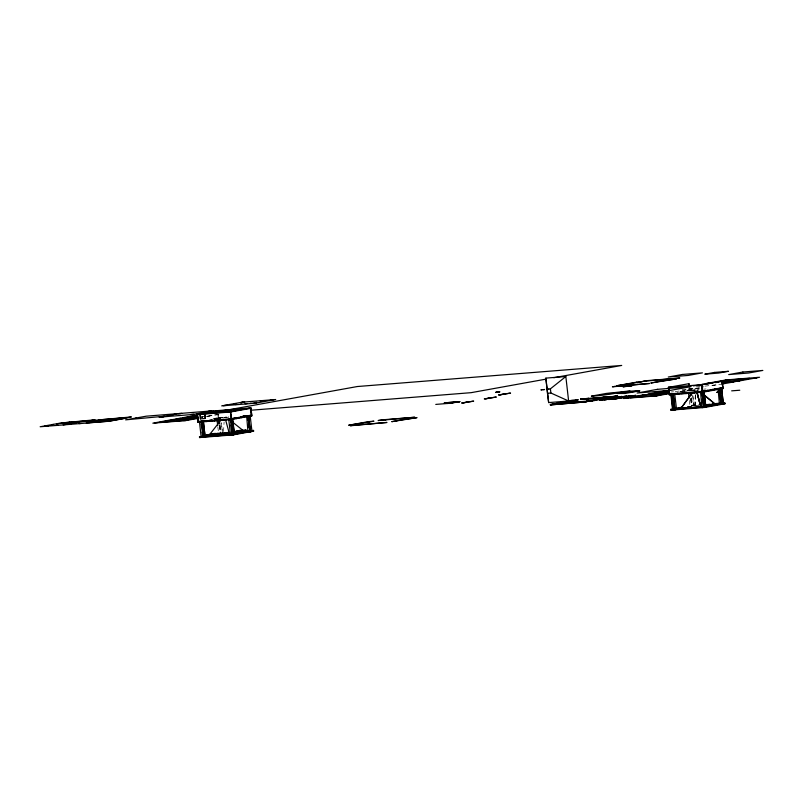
<?xml version="1.0" encoding="UTF-8"?>
<svg xmlns="http://www.w3.org/2000/svg" width="803" height="803" viewBox="0 0 803 803"><rect width="100%" height="100%" fill="white"/><g stroke="black" fill="none" stroke-linecap="round" stroke-linejoin="round"><path stroke-width="0.6" stroke-dasharray="4.01 3.01" d="M694.806 405.756L695.308 394.695M695.017 405.906L695.518 394.835M695.599 395.578L695.127 405.716L698.881 405.425M223.565 431.532L224.087 421.966M207.515 416.195L217.161 414.448M213.066 418.604L218.486 417.65L218.095 414.258M214.1 418.514L228.765 416.948M214.14 418.885L219.41 417.982L219.5 418.724M226.366 417.138L226.667 417.851M680.753 391.523L700.557 387.899L688.03 388.873M704.853 386.153L720.823 384.276M684.507 391.643L689.576 390.248L697.968 389.585L698.068 390.519M680.743 391.884L689.958 390.218L689.707 388.03M697.968 389.585L697.797 390.569M697.747 390.107L690.821 390.629M206.15 416.536L207.957 416.225M208.258 416.275L210.055 416.054M208.308 416.376L207.646 416.265M201.091 417.49L202.868 417.279L202.316 417.269M220.403 417.67L217.191 418.443M218.717 418.182L219.028 418.423M216.88 418.574L218.727 418.283M218.968 418.313L220.825 418.012L219.008 418.594L218.928 417.851L219.068 418.694M219.6 425.991L220.644 432.887M713.997 385.289L712.281 385.5M697.797 388.22L699.262 388.07L697.094 388.24M697.405 388.291L696.01 388.461L698.108 388.281M680.332 391.382L681.727 391.212M688.522 390.549L691.905 390.629M218.978 414.549L203.942 416.787M201.533 416.677L205.126 416.386M200.348 417.068L202.747 416.877M218.175 417.67L226.566 417.008L226.446 417.891M218.235 418.142L223.003 417.69M224.198 417.6L228.985 417.219M220.674 418.323L218.275 418.514L217.794 414.278M696.151 386.845L703.619 386.253M682.028 389.656L686.816 389.274M688.01 389.174L693.993 388.702L674.741 391.693M703.689 389.154L706.088 388.963M671.157 391.984L673.546 391.794M690.801 390.459L699.172 389.786M691.313 405.505L698.771 404.903M694.966 405.525L698.71 405.224M716.105 385.018L713.626 385.229L714.75 385.289M690.69 390.368L689.677 390.338L690.229 390.429M680.643 391.432L679.87 391.442M219.229 417.901L218.376 417.851L218.406 418.584M693.963 405.846L692.628 394.112L693.882 405.826M691.604 397.886L692.537 406.097M691.383 398.429L692.166 405.364M691.303 398.418L692.086 405.354M691.142 397.947L691.935 404.983M690.911 398.489L691.875 405.987M690.831 398.469L691.624 405.415M690.61 399.011L691.413 406.047M689.195 386.956L689.576 390.248M689.315 400.436L689.928 405.144M222.572 433.359L221.367 422.8L222.381 432.175M220.002 424.245L220.805 431.281M219.831 425.46L220.775 433.67M218.677 417.811L218.757 418.644M219.48 425.309L220.524 434.092M217.884 414.298L218.265 417.69M219.179 425.349L220.092 432.546M217.814 426.784L218.396 431.492M220.403 432.516L219.821 432.596L220.403 432.516"/><path stroke-width="1.2" d="M715.102 404.13L705.526 406.017M692.497 392.647L680.824 408.466L700.808 406.97L680.834 408.566L692.347 392.506M221.086 419.929L209.322 434.965L229.297 433.369L225.523 419.578M696.773 392.155L700.798 406.87L697.104 392.115M704.171 394.895L715.162 404.14L704.05 395.076M547.014 389.114L550.406 388.843L565.834 376.527L568.624 400.998L548.65 402.594L547.485 393.279L545.859 378.123L565.834 376.527M61.992 422.89L95.075 419.788L91.291 420.501M45.962 426.242L48.27 426.062M68.978 422.358L69.68 422.227M55.949 425.449L58.258 425.259M63.196 424.917L79.567 421.956M69.008 424.406L71.316 424.225M89.484 421.163L94.373 420.31L60.586 423.03L40.15 426.754L109.288 421.234L125.659 418.273L56.521 423.793M78.995 423.613L81.304 423.422M102.463 419.668L93.881 420.401M86.242 423.071L102.613 420.11M110.854 418.995L122.829 418.222L120.269 418.684M103.918 421.013L106.879 420.511M107.351 420.391L106.498 420.541L113.504 419.899M104.3 420.983L103.436 421.133L110.493 420.441M107.743 420.36L110.904 420.019M115.642 419.056L118.202 418.594M105.735 420.953L113.986 419.768L112.641 420.049M108.806 420.702L109.68 420.551M110.061 420.521L112.259 420.079M123.271 418.443L131.391 416.918L99.01 419.889L127.326 417.68M179.631 413.465L159.165 417.169L192.74 414.489L213.207 410.785L146.266 416.175L125.599 419.849L164.284 416.245M235.008 404.551L237.096 404.411M250.295 401.791L252.383 401.641M244.995 403.758L247.083 403.608M260.272 400.988L262.36 400.848M217.161 410.654L250.948 407.934L251.841 415.844L231.374 419.537L197.809 422.217L196.906 414.318L217.462 410.634L196.946 414.689L230.431 411.999L250.988 408.305L217.503 411.006M209.683 412.732L231.655 411.076M195.641 415.382L175.696 419.015L198.17 417.219M209.724 413.103L212.414 412.24M196.865 415.583L182.401 418.202L197.95 416.958M224.097 410.624L357.385 386.524L621.713 365.435L553.839 377.711M231.615 410.704L228.935 411.568M197.749 417.57L172.786 419.537L152.841 423.171L185.884 420.561L198.17 418.333M250.948 407.934L230.391 411.618L233.131 434.885L199.556 437.565L199.475 436.822L207.897 435.296M197.919 417.951L184.66 420.35L159.546 422.358L174.01 419.738L197.929 417.831M200.449 418.865L200.168 414.408L200.449 418.865L205.297 418.453L204.795 414.037L205.297 418.453M232.699 434.865L230.692 411.598L196.906 414.318M198.241 421.414L231.294 418.795L241.221 416.968M198.341 421.776L206.16 421.173M214.552 420.511L222.943 419.839M230.973 418.724L236.393 417.771L236.494 418.614L236.413 417.871M241.512 416.847L241.301 417.711L241.211 416.867L246.631 415.924L246.421 416.787M251.239 415.161L241.211 416.867M212.002 433.7L212.082 434.433L212.002 433.7L215.294 433.409L215.154 434.192L215.294 433.409M240.95 430.629L246.069 430.107L246.2 431.231L229.829 434.192L206.783 436.029L206.652 434.915L211.33 434.062M210.205 434.654L206.692 435.286L229.738 433.449M216.047 433.59L218.386 433.168M216.097 433.961L218.436 433.54M221.989 432.897L222.07 433.64L221.989 432.897L225.272 432.616L225.141 433.389L225.272 432.616M206.742 435.888L199.515 437.193L233.081 434.513L253.547 430.809L238.632 432.004M211.219 435.286L213.799 434.764M216.137 434.333L218.476 433.911M199.556 437.565L206.783 436.26M211.52 435.266L215.204 434.734M239.334 430.488L239.866 432.666L239.334 430.488L241.823 430.067L241.914 430.799M211.259 435.658L213.207 435.336M233.984 432.144L243.439 430.428L234.024 432.516M216.258 435.477L218.526 435.065M220.805 434.654L224.218 434.042M246.069 430.107L234.235 432.155L234.817 432.084L234.426 431.372L234.707 433.63L232.77 433.941L232.679 433.198M234.446 432.596L246.109 430.488L241.261 430.87L241.502 432.365L241.823 430.067M241.723 431.592L240.087 431.894M239.816 432.295L241.452 431.994M239.866 432.666L241.803 432.345M233.131 434.885L253.587 431.181L253.507 430.438L233.041 434.142L199.475 436.822M546.431 379.046L471.14 392.667L250.456 410.273M495.752 392.135L499.295 392.185M497.428 391.864L496.605 392.396L499.737 391.683M435.768 404.411L451.125 403.186M447.683 403.507L456.526 401.881M448.897 403.417L453.595 402.564M450.373 403.297L459.968 401.59L444.169 402.895L459.748 401.63M490.181 397.977L484.269 398.92L496.344 397.013L485.735 398.8M540.921 389.887L544.585 389.495L543.561 389.716M541.302 389.856L542.276 389.676M385.209 420.039L385.751 419.939M362.575 424.406L363.117 424.305M401.992 418.694L402.534 418.594M379.357 423.061L379.899 422.96M629.943 390.91L605.572 393.56L591.379 396.12C607.66 395.688 623.449 390.549 639.7 390.87L624.925 393.48L617.166 393.48L639.7 390.87M577.969 400.175L552.404 404.25L572.268 400.185L577.919 399.703L572.85 401.099L577.919 399.703M550.286 404.451L555.415 403.538L550.346 404.913L585.819 401.891L550.346 404.913M588.589 398.85L580.529 399.021L617.587 396.15L588.047 398.95L588.539 398.378L588.047 398.95M563.335 402.413L558.276 403.809L563.395 402.885L562.572 402.474L563.395 402.885M567.741 402.022L573.573 400.567L562.622 402.945M580.579 399.492L617.587 396.15M587.344 401.58L555.044 403.628L587.294 401.109L585.437 401.922L587.294 401.109M605.321 397.043L596.438 398.278M586.571 401.028L612.147 396.943L592.273 401.018L586.571 401.028L592.273 401.018M617.527 395.678L612.84 396.973M586.632 401.5L612.147 396.943M722.549 384.798L721.736 381.064L723.252 388.511L702.786 392.215L669.21 394.895L668.357 387.367L688.934 383.683L689.185 385.882M667.644 390.499L647.84 394.122L669.029 392.426M693.27 385.862L709.159 383.744M668.869 390.7L654.405 393.319L668.758 392.175M704.311 406.438L703.298 406.398L703.398 407.342L704.472 407.392L701.812 384.667L722.118 381.034M668.267 392.928L643.364 394.885L623.55 398.509L656.463 395.909L669.762 393.51M722.027 384.055L735.267 381.656L722.841 382.65M705.897 407.131L704.03 391.402L705.897 407.131L704.101 407.332L701.912 388.01L702.575 387.929L702.193 384.637L668.357 387.367M702.294 391.302L722.489 387.658L722.59 388.592M722.539 388.12L702.725 391.744L669.822 394.343M708.788 390.7L701.561 392.015L702.073 391.573M711.197 390.268L715.965 388.923M731.663 390.85L739.784 390.228M675.664 408.336L681.677 407.241M675.714 408.797L681.737 407.713M687.709 407.041L690.078 406.619M670.947 410.142L704.522 407.462L724.989 403.768L724.878 402.825L704.412 406.519L670.846 409.199L670.947 410.142L681.787 408.185M687.81 407.091L690.439 406.75M687.93 407.282L691.473 406.639M705.486 405.645L714.941 403.929L705.536 406.117M705.696 405.846L715.162 404.14M240.82 402.534L242.616 402.313M242.877 402.273L244.724 402.062M242.928 402.363L242.265 402.253M223.354 405.696L225.151 405.475M225.412 405.425L227.259 405.214M225.462 405.525L224.8 405.415M270.169 400.195L271.966 399.974M272.217 399.924L274.064 399.713M252.704 403.347L254.501 403.126M254.752 403.086L256.609 402.875M180.675 413.595L179.822 413.545L181.849 413.364M180.123 413.595L178.647 413.776M162.909 416.707L164.384 416.526M209.463 411.166L207.987 411.427M209.713 411.206L211.189 411.026M209.713 411.297L209.161 411.206M191.696 414.358L193.774 414.197M192.248 414.448L190.522 414.589M196.073 415.412L196.424 415.552M196.123 415.502L194.326 415.723M178.607 418.564L178.969 418.714M178.657 418.664L176.861 418.885M178.908 418.614L180.715 418.393M171.792 419.839L173.267 419.658M175.044 419.447L172.966 419.608L173.819 419.668M154.327 423L155.812 422.729M157.579 422.599L155.501 422.769M185.403 420.431L186.878 420.25M201.503 421.475L203.36 421.173L205.106 436.521L203.249 436.812M201.764 421.063L201.573 421.575M248.318 415.884L250.175 415.773L251.911 431.02L250.064 431.231M201.553 421.756L203.4 421.545M248.679 416.044L250.165 431.713M230.521 421.475L230.561 418.624L232.398 434.905L230.873 435.075M230.501 418.704L231.164 419.186M230.602 418.995L231.214 419.196M231.204 419.106L232.699 418.835L234.446 434.182L232.599 434.383M232.388 418.965L234.446 434.182M230.642 419.457L228.845 419.678M230.893 419.417L232.74 419.206M230.943 419.507L230.28 419.397M201.162 436.621L202.958 436.4M203.209 436.36L205.066 436.149M203.611 436.792L202.647 436.712L203.611 436.792L201.864 421.445M247.966 431.121L251.871 430.649M203.008 436.691L201.151 436.983L199.465 421.746M249.813 431.271L247.956 431.482L246.631 415.924M203.049 437.063L201.523 436.952M203.3 437.103L204.825 436.932M250.064 431.321L249.512 431.221M201.533 437.414L204.835 437.033M248.338 431.452L249.853 431.653M250.104 431.602L251.58 431.422M248.338 431.914L251.64 431.532M230.501 434.282L232.308 434.062M232.559 434.011L234.406 433.801M232.348 434.343L230.491 434.644L228.745 419.296M232.388 434.714L232.9 434.443M232.639 434.845L234.125 434.684M231.726 432.024L232.097 434.855L232.95 434.905M725.009 380.251L726.404 380.08M707.543 383.412L708.939 383.242M710.796 383.021L708.627 383.192L709.641 383.222M754.358 377.912L756.446 377.721L755.432 377.691M756.135 377.671L757.61 377.52M700.397 384.687L702.876 384.466L701.752 384.416M702.505 384.406L704.301 384.205M738.67 380.833L740.065 380.662M731.854 382.067L733.651 381.867L731.091 382.077M731.463 382.138L729.746 382.348L732.216 382.128M666.671 390.8L668.769 390.619L667.755 390.579M649.205 393.962L651.303 393.771L650.289 393.741M650.982 393.721L652.458 393.57M642.059 395.237L643.775 395.026M645.963 394.765L643.404 394.966L644.538 395.016M626.31 398.188L624.593 398.398M628.498 397.917L625.949 398.127L627.073 398.178M656.041 395.779L657.767 395.568M672.924 409.44L671.188 394.193M672.814 394.062L673.336 394.012L675.132 409.731L673.998 409.671L674.47 409.159M717.752 389.475L718.023 388.501L719.458 404.451L723.362 403.969L721.576 388.25L719.679 388.572L721.475 404.29L720.04 388.03M673.024 394.424L674.821 394.223M719.829 388.923L721.626 388.722L719.739 389.043M702.575 391.191L704.01 407.442M700.527 391.844L701.922 407.593L703.87 407.292M702.163 391.713L704.111 391.412M700.256 392.356L701.983 392.145M704.161 391.884L701.611 392.085L702.735 392.145M673.446 401.641L673.918 401.59M720.723 396.09L720.261 396.14M702.796 399.302L703.177 399.232M674.269 408.797L672.874 408.968M674.65 408.727L676.126 408.566L676.156 409.5M673.948 408.747L674.962 408.777L674.42 408.687M721.475 404.29L720.763 403.247L721.777 403.277M719.709 404.391L719.598 403.457L721.074 403.297M722.931 403.076L723.041 404.009L722.931 403.076L720.763 403.247M674.701 409.199L676.427 408.988M674.55 409.309L675.072 409.259L673.948 409.209M721.275 403.658L719.327 403.959L721.124 403.768M721.516 403.698L723.312 403.497L721.365 403.809M672.904 409.891L676.558 409.47L674.691 393.741M702.324 407.563L702.133 406.609L703.609 406.459M703.9 406.97L705.767 406.649M242.145 402.785L240.81 403.056M263.655 401.068L262.32 401.339M235.048 404.06L233.723 404.331M256.558 402.343L255.224 402.614M92.245 420.692L91.612 420.782M174.522 414.388L168.71 415.372L169.403 415.322M53.319 424.436L51.984 424.707M75.131 422.689L73.495 422.99M76.365 422.599L74.729 422.89M97.876 420.882L96.541 421.153M135.827 417.992L136.52 417.941M106.016 420.672L108.325 420.481M109.088 420.421L111.396 420.24M46.223 425.72L44.888 425.991M68.034 423.974L66.398 424.275M69.269 423.874L67.633 424.175M90.779 422.157L89.444 422.438M495.792 392.506L499.777 392.055M548.71 389.254L547.385 389.525M637.18 382.599L637.863 382.549M230.591 415.332L231.113 415.261M197.377 418.453L197.899 418.393M504.404 394.032L498.492 394.976L510.567 393.068L499.968 394.855M626.942 384.456L627.635 384.396M243.148 415.803L245.437 415.623M243.189 416.175L245.477 415.994M251.198 415.532L230.15 419.337L230.07 418.594M243.45 416.506L245.758 416.325M251.841 415.844L250.767 408.346M243.239 416.546L245.547 416.366M251.239 415.914L250.466 408.376M209.734 420.21L212.122 420.019M547.485 393.279L550.878 393.008L568.624 400.998M209.774 420.581L212.173 420.391M220.544 419.728L222.933 419.537M205.036 421.334L217.001 420.381M220.584 420.099L231.334 419.166M455.331 402.423L458.784 402.152M688.934 383.683L688.803 385.912M467.527 402.072L461.615 403.016L473.69 401.109L463.09 402.895M717.952 382.338L715.453 382.539L729.646 379.97L749.621 378.374L735.428 380.943L721.696 382.037M712.984 383.051L705.526 383.643L725.992 379.949L759.558 377.269L739.091 380.973L721.686 382.358M722.168 384.828L722.82 384.747M702.575 387.929L701.912 388.01M580.529 399.021L588.539 398.378M612.197 397.415L606.275 397.385M714.58 389.234L716.868 389.053M723.252 388.511L722.439 384.778M615.76 397.395L609.919 398.338L621.994 396.431L611.454 398.218M620.368 397.033L614.526 397.977L626.601 396.06L616.062 397.846M629.592 396.301L623.74 397.234L635.815 395.327L625.276 397.114M572.85 401.099L573.623 401.038M620.287 397.515L619.133 397.605L631.208 395.688L610.19 399.382L611.344 399.282M620.669 397.485L621.823 397.395M620.729 397.585L608.654 399.503L609.808 399.412M669.762 393.871L702.675 391.272M605.281 399.292L599.439 400.235L611.515 398.328L600.975 400.115M609.889 398.93L604.047 399.864L616.122 397.957L605.582 399.743M619.113 398.188L613.261 399.131L625.336 397.224L614.797 399.011M552.344 403.779L555.415 403.538M676.437 394.012L678.836 393.821M681.225 393.631L688.402 393.058M691.995 392.777L697.968 392.296M235.952 431.03L238.451 430.83M235.992 431.402L238.491 431.201M240.99 431L243.49 430.799L232.619 422.157M241.301 431.241L246.16 430.86L229.778 433.821L206.742 435.658M226.155 432.626L228.644 432.426M236.102 431.833L238.591 431.633M241.071 431.432L253.507 430.438M225.583 432.877L228.002 432.676M236.494 432.004L246.2 431.231M406.328 418.955L407.091 418.895M206.652 434.915L229.698 433.068L229.829 434.192M234.938 432.676L253.587 431.181M368.838 422.117L369.601 422.057M210.577 434.865L218.065 434.262M220.554 434.072L228.052 433.469M234.366 433.279L233.031 433.55M232.77 433.941L232.99 433.178M396.09 420.812L396.863 420.752M358.6 423.974L359.373 423.914M712.442 403.819L721.154 403.116M707.453 404.531L709.952 404.331M712.442 404.13L714.941 403.929M707.523 404.682L724.928 403.297L704.472 406.991L670.896 409.671M705.014 405.204L715.001 404.401M705.094 405.354L724.989 403.768M605.572 393.56L613.873 393.49M618.019 393.038L619.675 393.028M737.967 380.853L738.991 380.883L736.893 381.074M728.191 379.849L726.093 380.03L727.106 380.07M721.576 388.25L723.362 403.969M702.685 391.673L701.551 391.613L701.952 395.136M672.733 393.912L673.336 394.012M672.262 393.962L672.874 394.072M673.095 394.434L672.633 394.494M721.224 403.648L721.887 403.758M721.415 403.819L720.813 404.18M721.275 404.12L721.937 404.23M655.288 395.779L656.412 395.839L653.943 396.05M703.298 406.398L705.466 406.228L705.496 407.161M704.422 406.92L703.298 406.86L703.95 406.97M703.809 407.282L704.472 407.392M674.47 409.62L675.132 409.731M672.573 409.931L670.866 394.233M271.916 399.874L272.578 399.984L271.605 399.914M255.113 403.146L254.139 403.076L254.802 403.186M230.25 418.664L231.113 418.724M200.951 421.374L201.874 421.545M201.292 421.806L201.904 421.816M162.357 416.697L163.21 416.757L161.182 416.928M184.851 420.431L185.704 420.481L183.676 420.662M249.552 431.592L250.416 431.753L248.569 415.563M249.562 431.693L250.114 431.783L248.408 416.667M232.298 434.333L232.95 434.443L231.987 434.373M205.106 436.521L203.31 421.163M203.571 436.42L202.607 436.34L203.259 436.451M202.115 432.024L202.757 437.193L203.56 436.782M202.757 437.193L203.3 437.284L201.463 421.013M696.924 392.286L700.798 406.87M719.849 389.134L721.646 404.18M721.184 404.24L719.468 389.204L721.104 404.22M719.157 389.626L719.558 393.149M719.96 396.672L720.351 400.185M701.922 384.687L702.786 392.215M704.412 406.519L704.522 407.462M702.334 391.151L704.181 407.342M701.872 391.212L703.719 407.392M701.792 391.191L703.639 407.382M702.354 398.649L702.755 402.173M690.721 392.647L690.981 394.956L690.64 392.637M690.6 393.259L690.871 395.598M690.52 395.016L690.259 392.707L690.439 395.006M688.512 393.4L689.125 398.107M672.994 393.49L674.841 409.681M672.914 393.48L674.661 409.791L674.5 408.837M673.075 397.415L673.476 400.938M673.878 404.461L674.279 407.974M672.523 393.55L674.369 409.741M672.452 393.53L674.289 409.721M672.613 397.475L673.014 400.998M673.416 404.511L673.817 408.034M669.009 387.287L669.602 394.865L668.628 387.317M596.81 399.171L596.037 399.232M591.741 400.567L590.978 400.627M563.044 402.986L562.501 403.086M550.406 388.843L550.878 393.008M545.859 378.123L548.65 402.594M248.097 416.707L249.863 431.743M247.846 417.138L248.247 420.662M248.649 424.175L249.05 427.698M244.534 415.974L244.614 416.717M238.12 432.295L237.949 430.799L237.909 432.335M230.812 418.664L232.649 434.945M230.923 424.988L231.455 429.685M219.641 423.643L219.239 420.17L219.59 423.633M218.888 420.2L219.329 423.683M217.141 420.923L217.733 425.62M210.727 433.479L210.818 434.222M201.162 421.043L203.059 437.244M201.172 423.813L201.573 427.326M197.468 414.629L198.11 422.197L197.689 418.433M197.167 414.649L197.598 418.413M103.055 420.19L88.872 422.759L108.837 421.163L123.03 418.594L103.055 420.19M242.135 402.193L221.668 405.886L255.234 403.206L275.7 399.513L242.135 402.193M251.419 412.069L250.897 412.14L251.419 412.069M206.321 420.662L206.2 421.545L206.321 420.662M214.712 419.999L214.592 420.882L214.712 419.999M223.104 419.327L222.983 420.21L223.104 419.327M212.685 434.363L212.634 435.899L212.685 434.363M214.993 434.182L214.943 435.708L214.993 434.182M222.672 433.57L222.622 435.096L222.672 433.57M224.981 433.379L224.93 434.915L224.981 433.379M368.306 421.675L348.653 425.229L373.957 421.194L368.306 421.675M381.566 419.889L378.133 420.541L414.749 417.239L381.566 419.889M352.547 425.369L350.359 425.761L386.986 422.458L352.547 425.369M401.209 419.889L391.744 421.675L417.038 417.64L401.209 419.889M636.618 382.148L616.594 385.771L642.3 381.676L636.618 382.148M614.586 386.424L612.408 386.825L649.547 383.473L614.586 386.424M646.295 380.692L642.721 381.375L679.87 378.012L646.295 380.692M682.44 374.459L668.257 377.029L688.231 375.433L702.414 372.863L682.44 374.459M626.179 386.263L623.018 386.835L632.021 385.801L626.179 386.263M660.337 381.214L650.791 383.011L676.497 378.916L660.337 381.214M714.64 372.401L704.813 374.178L718.645 373.074L728.472 371.297L714.64 372.401M742.875 372.02L728.692 374.589L748.657 372.993L762.85 370.434L742.875 372.02M579.836 401.651L579.344 402.213L579.836 401.651M609.347 397.144L609.126 397.656L609.347 397.144M657.547 389.314L637.08 393.018L670.656 390.338L691.122 386.644L657.547 389.314M644.578 395.096L630.124 397.706L655.238 395.708L669.702 393.089L644.578 395.096M677.772 393.239L677.602 394.223L677.772 393.239M686.163 392.567L686.003 393.56L686.163 392.567M694.555 391.894L694.394 392.888L694.555 391.894M722.017 391.372L716.898 392.296L722.017 391.372M232.248 433.961L232.91 434.072L232.248 433.961M601.919 398.248L601.206 398.78L601.919 398.248M712.913 389.425L712.632 390.399L712.913 389.425M707.794 390.348L707.513 391.322L707.794 390.348"/></g></svg>
